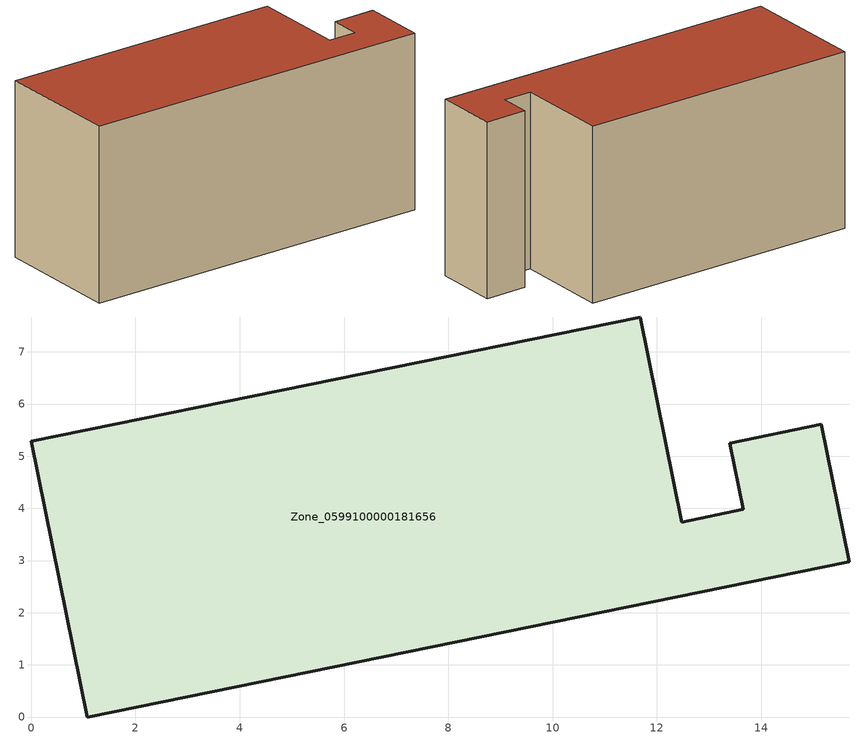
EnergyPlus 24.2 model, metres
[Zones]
Zone_0599100000181656
 floor ground (C_G): 13.66,3.98 13.4,5.25 15.15,5.61 15.69,2.98 1.08,0 0,5.29 11.68,7.67 12.48,3.74 z0
 wall outside (C_F): 15.69,2.98 15.15,5.61 13.4,5.25 13.66,3.98 12.48,3.74 11.68,7.67 0,5.29 1.08,0 15.69,2.98 z0:7.33
 roof outside (C_R): 0,5.29 1.08,0 15.69,2.98 15.15,5.61 13.4,5.25 13.66,3.98 12.48,3.74 11.68,7.67 z7.33
[BUILDING]
Pand.0599100000181656: North Axis=0; Terrain=City; Loads Convergence Tolerance Value=0.04; Temperature Convergence Tolerance Value=0.4; Solar Distribution=FullExterior; Maximum Number of Warmup Days=25; Minimum Number of Warmup Days=1
[Site:Location]
Rotterdam.The.Hague.AP_ZH_NLD Design_Conditions: Latitude=51.96; Longitude=4.45; Time Zone=1; Elevation=-4.5
[SITE:GROUNDTEMPERATURE:BUILDINGSURFACE]
18, 18, 18, 18, 18, 18, 18, 18, 18, 18, 18, 18
[MATERIAL] Thermal Absorptance=0.9; Solar Absorptance=0.7; Visible Absorptance=0.7
Name | Roughness | Thickness | Conductivity | Density | Specific Heat
G.TI.1975-1991 | MediumSmooth | 0.15 | 0.288461 | 540 | 1210
F.TI.1975-1991 | Rough | 0.3 | 0.230769 | 1920 | 840
R.TI.1975-1991 | MediumRough | 0.2 | 0.153846 | 1500 | 1000
[CONSTRUCTION]
C_G: G.TI.1975-1991
C_F: F.TI.1975-1991
C_R: R.TI.1975-1991
[ZONE]
Zone_0599100000181656: Type=1; Multiplier=1; Ceiling Height=Autocalculate; Volume=Autocalculate; Floor Area=autocalculate; Part of Total Floor Area=Yes
[ZONEINFILTRATION:DESIGNFLOWRATE]
Infil_Zone_0599100000181656: Zone or ZoneList or Space or SpaceList=Zone_0599100000181656; Schedule=AlwaysOn; Design Flow Rate Calculation Method=Flow/Area; Flow Rate per Floor Area=0.003; Constant Term Coefficient=1; Temperature Term Coefficient=0; Velocity Term Coefficient=0; Velocity Squared Term Coefficient=0
[HVACTEMPLATE:ZONE:IDEALLOADSAIRSYSTEM]
Zone_0599100000181656: Maximum Heating Supply Air Temperature=50; Minimum Cooling Supply Air Temperature=13; Maximum Heating Supply Air Humidity Ratio=0.0156; Minimum Cooling Supply Air Humidity Ratio=0.0077; Heating Limit=NoLimit; Cooling Limit=NoLimit; Dehumidification Control Type=ConstantSensibleHeatRatio; Cooling Sensible Heat Ratio=0.7; Dehumidification Setpoint=60; Humidification Control Type=None; Humidification Setpoint=30; Outdoor Air Method=None; Outdoor Air Flow Rate per Person=0.00944; Outdoor Air Flow Rate per Zone Floor Area=0; Outdoor Air Flow Rate per Zone=0; Demand Controlled Ventilation Type=None; Outdoor Air Economizer Type=NoEconomizer; Heat Recovery Type=None; Sensible Heat Recovery Effectiveness=0.7; Latent Heat Recovery Effectiveness=0.65
[ZONECONTROL:THERMOSTAT]
ThermostatControl_Zone_0599100000181656: Zone or ZoneList=Zone_0599100000181656; Control Type Schedule=DualSetpointControlType; Control 1=Thermostat_Zone_0599100000181656; Temperature Difference Between Cutout And Setpoint=0
[THERMOSTATSETPOINT:DUALSETPOINT]
Thermostat_Zone_0599100000181656: Heating Setpoint Temperature Schedule=HeatingSetpoint_Zone_0599100000181656; Cooling Setpoint Temperature Schedule=CoolingSetpoint_Zone_0599100000181656
[SCHEDULE:COMPACT]
HeatingSetpoint_Zone_0599100000181656: Through: 12/31, For: AllDays, Until: 24:00, 21
CoolingSetpoint_Zone_0599100000181656: Through: 12/31, For: AllDays, Until: 24:00, 24
DualSetpointControlType: Through: 12/31, For: AllDays, Until: 24:00, 4
AlwaysOn: Through: 12/31, For: AllDays, Until: 24:00, 1
